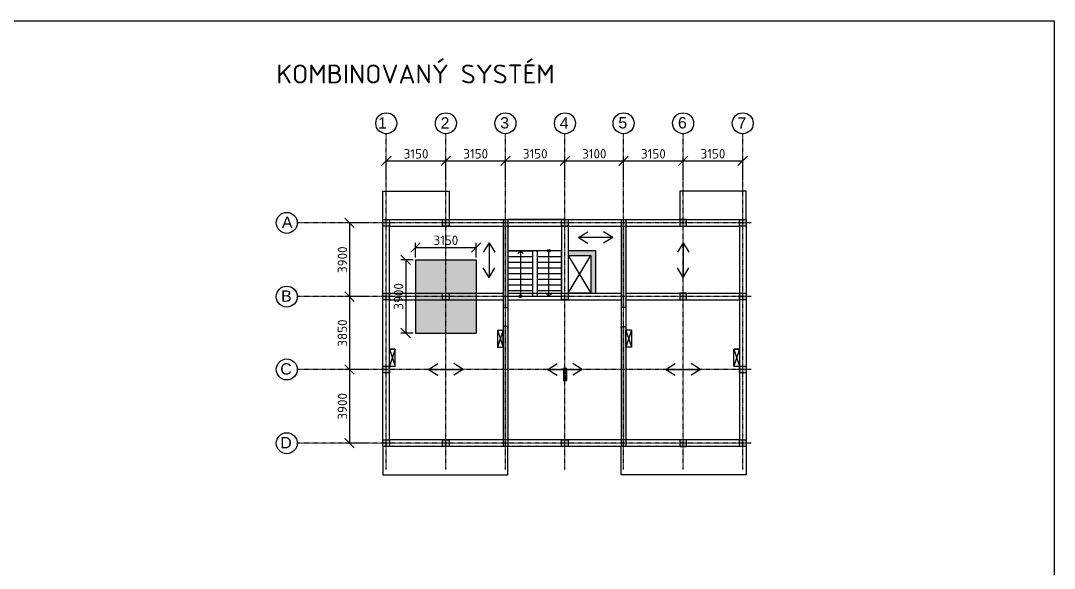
# Model space of a CAD drawing. Header units: millimetres. Extents: x 12904 to 327904, y -199771 to 141779.
# Drawn here: x 41237 to 95904, y 52429 to 81379 of the extents above; entities that cross this region are included whole.
import ezdxf

# ---------------------------------------------------------------- set-up
doc = ezdxf.new("R2010")
doc.units = ezdxf.units.MM
doc.linetypes.add('ČERCHOVANÁ', pattern=[25.4, 12.7, -6.35, 0, -6.35])
doc.layers.add('_INTERIER', color=8, linetype='Continuous', lineweight=13)
for name, color, linetype in [('izolace', 251, 'Continuous'), ('Kóty', 1, 'Continuous'), ('TEXTY', 3, 'Continuous'), ('Šrafy', 253, 'Continuous')]:
    doc.layers.add(name, color=color, linetype=linetype)
doc.styles.add('ISOCPEUR', font='isocpeur.ttf')
doc.styles.get("Standard").update_dxf_attribs({"font": 'arial.ttf'})
doc.dimstyles.new('1-200', dxfattribs={"dimscale": 200, "dimtxt": 2.5, "dimasz": 2.5, "dimexe": 1.25, "dimexo": 0.625, "dimtad": 1, "dimdec": 0, "dimtxsty": 'ISOCPEUR', "dimblk": 'OBLIQUE', "dimcen": 2.5, "dimclrd": 1, "dimclre": 1, "dimclrt": 3, "dimadec": 0, "dimazin": 0, "dimtfac": 1, "dimtdec": 0, "dimtix": 1, "dimtmove": 1, "dimatfit": 3, "dimldrblk": 'OBLIQUE', "dimfxl": 5, "dimfxlon": 1, "dimtfillclr": 3, "dimarcsym": 0})

# ---------------------------------------------------------------- blocks, each defined once
blk = doc.blocks.new('_OBLIQUE')
at = {"color": 0, "linetype": 'ByBlock'}
blk.add_line((-0.5, -0.5), (0.5, 0.5), dxfattribs=at)
blk = doc.blocks.new('*D178')
at = {"layer": '_INTERIER', "color": 1, "lineweight": -2, "transparency": 16777216}
for p, q in [((60574, 72967), (60574, 74217)), ((60574, 73967), (63724, 73967)), ((63724, 72967), (63724, 74217))]:
    blk.add_line(p, q, dxfattribs=at)
at = {"layer": 'Defpoints', "color": 0, "transparency": 16777216}
for p in [(63724, 73967), (60574, 72827), (63724, 72827)]:
    blk.add_point(p, dxfattribs=at)
at = {"layer": '_INTERIER', "color": 1, "lineweight": -2, "transparency": 16777216, "xscale": 500, "yscale": 500, "zscale": 500, "rotation": 180}
blk.add_blockref('_OBLIQUE', (60574, 73967), dxfattribs=at)
at = {"layer": '_INTERIER', "color": 1, "lineweight": -2, "transparency": 16777216, "xscale": 500, "yscale": 500, "zscale": 500}
blk.add_blockref('_OBLIQUE', (63724, 73967), dxfattribs=at)
at = {"layer": '_INTERIER', "color": 3, "transparency": 16777216, "insert": (62149, 74342), "char_height": 500, "attachment_point": 5, "style": 'ISOCPEUR'}
blk.add_mtext('3150', dxfattribs=at)
blk = doc.blocks.new('*D179')
at = {"layer": '_INTERIER', "color": 1, "lineweight": -2, "transparency": 16777216}
for p, q in [((63724, 72967), (63724, 74217)), ((63724, 73967), (66874, 73967)), ((66874, 72967), (66874, 74217))]:
    blk.add_line(p, q, dxfattribs=at)
at = {"layer": 'Defpoints', "color": 0, "transparency": 16777216}
for p in [(66874, 73967), (63724, 72827), (66874, 72827)]:
    blk.add_point(p, dxfattribs=at)
at = {"layer": '_INTERIER', "color": 1, "lineweight": -2, "transparency": 16777216, "xscale": 500, "yscale": 500, "zscale": 500, "rotation": 180}
blk.add_blockref('_OBLIQUE', (63724, 73967), dxfattribs=at)
at = {"layer": '_INTERIER', "color": 1, "lineweight": -2, "transparency": 16777216, "xscale": 500, "yscale": 500, "zscale": 500}
blk.add_blockref('_OBLIQUE', (66874, 73967), dxfattribs=at)
at = {"layer": '_INTERIER', "color": 3, "transparency": 16777216, "insert": (65299, 74342), "char_height": 500, "attachment_point": 5, "style": 'ISOCPEUR'}
blk.add_mtext('3150', dxfattribs=at)
blk = doc.blocks.new('*D180')
at = {"layer": '_INTERIER', "color": 1, "lineweight": -2, "transparency": 16777216}
for p, q in [((66874, 72967), (66874, 74217)), ((66874, 73967), (70024, 73967)), ((70024, 72967), (70024, 74217))]:
    blk.add_line(p, q, dxfattribs=at)
at = {"layer": 'Defpoints', "color": 0, "transparency": 16777216}
for p in [(70024, 73967), (66874, 72827), (70024, 72827)]:
    blk.add_point(p, dxfattribs=at)
at = {"layer": '_INTERIER', "color": 1, "lineweight": -2, "transparency": 16777216, "xscale": 500, "yscale": 500, "zscale": 500, "rotation": 180}
blk.add_blockref('_OBLIQUE', (66874, 73967), dxfattribs=at)
at = {"layer": '_INTERIER', "color": 1, "lineweight": -2, "transparency": 16777216, "xscale": 500, "yscale": 500, "zscale": 500}
blk.add_blockref('_OBLIQUE', (70024, 73967), dxfattribs=at)
at = {"layer": '_INTERIER', "color": 3, "transparency": 16777216, "insert": (68449, 74342), "char_height": 500, "attachment_point": 5, "style": 'ISOCPEUR'}
blk.add_mtext('3150', dxfattribs=at)
blk = doc.blocks.new('*D181')
at = {"layer": '_INTERIER', "color": 1, "lineweight": -2, "transparency": 16777216}
for p, q in [((70024, 72967), (70024, 74217)), ((70024, 73967), (73124, 73967)), ((73124, 72967), (73124, 74217))]:
    blk.add_line(p, q, dxfattribs=at)
at = {"layer": 'Defpoints', "color": 0, "transparency": 16777216}
for p in [(73124, 73967), (70024, 72827), (73124, 72827)]:
    blk.add_point(p, dxfattribs=at)
at = {"layer": '_INTERIER', "color": 1, "lineweight": -2, "transparency": 16777216, "xscale": 500, "yscale": 500, "zscale": 500, "rotation": 180}
blk.add_blockref('_OBLIQUE', (70024, 73967), dxfattribs=at)
at = {"layer": '_INTERIER', "color": 1, "lineweight": -2, "transparency": 16777216, "xscale": 500, "yscale": 500, "zscale": 500}
blk.add_blockref('_OBLIQUE', (73124, 73967), dxfattribs=at)
at = {"layer": '_INTERIER', "color": 3, "transparency": 16777216, "insert": (71574, 74342), "char_height": 500, "attachment_point": 5, "style": 'ISOCPEUR'}
blk.add_mtext('3100', dxfattribs=at)
blk = doc.blocks.new('*D182')
at = {"layer": '_INTERIER', "color": 1, "lineweight": -2, "transparency": 16777216}
for p, q in [((73124, 72967), (73124, 74217)), ((73124, 73967), (76274, 73967)), ((76274, 72967), (76274, 74217))]:
    blk.add_line(p, q, dxfattribs=at)
at = {"layer": 'Defpoints', "color": 0, "transparency": 16777216}
for p in [(76274, 73967), (73124, 72827), (76274, 72827)]:
    blk.add_point(p, dxfattribs=at)
at = {"layer": '_INTERIER', "color": 1, "lineweight": -2, "transparency": 16777216, "xscale": 500, "yscale": 500, "zscale": 500, "rotation": 180}
blk.add_blockref('_OBLIQUE', (73124, 73967), dxfattribs=at)
at = {"layer": '_INTERIER', "color": 1, "lineweight": -2, "transparency": 16777216, "xscale": 500, "yscale": 500, "zscale": 500}
blk.add_blockref('_OBLIQUE', (76274, 73967), dxfattribs=at)
at = {"layer": '_INTERIER', "color": 3, "transparency": 16777216, "insert": (74699, 74342), "char_height": 500, "attachment_point": 5, "style": 'ISOCPEUR'}
blk.add_mtext('3150', dxfattribs=at)
blk = doc.blocks.new('*D183')
at = {"layer": '_INTERIER', "color": 1, "lineweight": -2, "transparency": 16777216}
for p, q in [((76274, 72967), (76274, 74217)), ((76274, 73967), (79424, 73967)), ((79424, 72967), (79424, 74217))]:
    blk.add_line(p, q, dxfattribs=at)
at = {"layer": 'Defpoints', "color": 0, "transparency": 16777216}
for p in [(79424, 73967), (76274, 72827), (79424, 72827)]:
    blk.add_point(p, dxfattribs=at)
at = {"layer": '_INTERIER', "color": 1, "lineweight": -2, "transparency": 16777216, "xscale": 500, "yscale": 500, "zscale": 500, "rotation": 180}
blk.add_blockref('_OBLIQUE', (76274, 73967), dxfattribs=at)
at = {"layer": '_INTERIER', "color": 1, "lineweight": -2, "transparency": 16777216, "xscale": 500, "yscale": 500, "zscale": 500}
blk.add_blockref('_OBLIQUE', (79424, 73967), dxfattribs=at)
at = {"layer": '_INTERIER', "color": 3, "transparency": 16777216, "insert": (77849, 74342), "char_height": 500, "attachment_point": 5, "style": 'ISOCPEUR'}
blk.add_mtext('3150', dxfattribs=at)
blk = doc.blocks.new('*D184')
at = {"layer": '_INTERIER', "color": 1, "lineweight": -2, "transparency": 16777216}
for p, q in [((59629, 70692), (58379, 70692)), ((58629, 70692), (58629, 66792)), ((59629, 66792), (58379, 66792))]:
    blk.add_line(p, q, dxfattribs=at)
at = {"layer": 'Defpoints', "color": 0, "transparency": 16777216}
for p in [(59829, 70692), (58629, 66792), (59829, 66792)]:
    blk.add_point(p, dxfattribs=at)
at = {"layer": '_INTERIER', "color": 1, "lineweight": -2, "transparency": 16777216, "xscale": 500, "yscale": 500, "zscale": 500}
for p, rotation in [((58629, 70692), 90), ((58629, 66792), 270)]:
    blk.add_blockref('_OBLIQUE', p, dxfattribs=dict(at, rotation=rotation))
at = {"layer": '_INTERIER', "color": 3, "transparency": 16777216, "insert": (58254, 68742), "char_height": 500, "attachment_point": 5, "rotation": 90, "style": 'ISOCPEUR'}
blk.add_mtext('3900', dxfattribs=at)
blk = doc.blocks.new('*D185')
at = {"layer": '_INTERIER', "color": 1, "lineweight": -2, "transparency": 16777216}
for p, q in [((59629, 66792), (58379, 66792)), ((58629, 66792), (58629, 62942)), ((59629, 62942), (58379, 62942))]:
    blk.add_line(p, q, dxfattribs=at)
at = {"layer": 'Defpoints', "color": 0, "transparency": 16777216}
for p in [(59829, 66792), (58629, 62942), (59829, 62942)]:
    blk.add_point(p, dxfattribs=at)
at = {"layer": '_INTERIER', "color": 1, "lineweight": -2, "transparency": 16777216, "xscale": 500, "yscale": 500, "zscale": 500}
for p, rotation in [((58629, 66792), 90), ((58629, 62942), 270)]:
    blk.add_blockref('_OBLIQUE', p, dxfattribs=dict(at, rotation=rotation))
at = {"layer": '_INTERIER', "color": 3, "transparency": 16777216, "insert": (58254, 64867), "char_height": 500, "attachment_point": 5, "rotation": 90, "style": 'ISOCPEUR'}
blk.add_mtext('3850', dxfattribs=at)
blk = doc.blocks.new('*D186')
at = {"layer": '_INTERIER', "color": 1, "lineweight": -2, "transparency": 16777216}
for p, q in [((59629, 62942), (58379, 62942)), ((58629, 62942), (58629, 59042)), ((59629, 59042), (58379, 59042))]:
    blk.add_line(p, q, dxfattribs=at)
at = {"layer": 'Defpoints', "color": 0, "transparency": 16777216}
for p in [(59829, 62942), (58629, 59042), (59829, 59042)]:
    blk.add_point(p, dxfattribs=at)
at = {"layer": '_INTERIER', "color": 1, "lineweight": -2, "transparency": 16777216, "xscale": 500, "yscale": 500, "zscale": 500}
for p, rotation in [((58629, 62942), 90), ((58629, 59042), 270)]:
    blk.add_blockref('_OBLIQUE', p, dxfattribs=dict(at, rotation=rotation))
at = {"layer": '_INTERIER', "color": 3, "transparency": 16777216, "insert": (58254, 60992), "char_height": 500, "attachment_point": 5, "rotation": 90, "style": 'ISOCPEUR'}
blk.add_mtext('3900', dxfattribs=at)
blk = doc.blocks.new('*D188')
at = {"layer": 'Defpoints', "color": 0, "ltscale": 0.5, "transparency": 16777216}
for p in [(65324, 69394), (62124, 68742), (65324, 68742)]:
    blk.add_point(p, dxfattribs=at)
at = {"layer": 'Kóty', "color": 1, "lineweight": -2, "ltscale": 0.5, "transparency": 16777216}
for p, q in [((62124, 68867), (62124, 69644)), ((65324, 68867), (65324, 69644)), ((62124, 69394), (65324, 69394))]:
    blk.add_line(p, q, dxfattribs=at)
at = {"layer": 'Kóty', "color": 1, "lineweight": -2, "ltscale": 0.5, "transparency": 16777216, "xscale": 500, "yscale": 500, "zscale": 500, "rotation": 180}
blk.add_blockref('_OBLIQUE', (62124, 69394), dxfattribs=at)
at = {"layer": 'Kóty', "color": 1, "lineweight": -2, "ltscale": 0.5, "transparency": 16777216, "xscale": 500, "yscale": 500, "zscale": 500}
blk.add_blockref('_OBLIQUE', (65324, 69394), dxfattribs=at)
at = {"layer": 'Kóty', "color": 3, "ltscale": 0.5, "transparency": 16777216, "insert": (63724, 69769), "char_height": 500, "attachment_point": 5, "style": 'ISOCPEUR'}
blk.add_mtext('3150', dxfattribs=at)
blk = doc.blocks.new('*D189')
at = {"layer": 'Defpoints', "color": 0, "ltscale": 0.5, "transparency": 16777216}
for p in [(62124, 68742), (61599, 64867), (62124, 64867)]:
    blk.add_point(p, dxfattribs=at)
at = {"layer": 'Kóty', "color": 1, "lineweight": -2, "ltscale": 0.5, "transparency": 16777216}
for p, q in [((61999, 68742), (61349, 68742)), ((61599, 68742), (61599, 64867)), ((61999, 64867), (61349, 64867))]:
    blk.add_line(p, q, dxfattribs=at)
at = {"layer": 'Kóty', "color": 1, "lineweight": -2, "ltscale": 0.5, "transparency": 16777216, "xscale": 500, "yscale": 500, "zscale": 500}
for p, rotation in [((61599, 68742), 90), ((61599, 64867), 270)]:
    blk.add_blockref('_OBLIQUE', p, dxfattribs=dict(at, rotation=rotation))
at = {"layer": 'Kóty', "color": 3, "ltscale": 0.5, "transparency": 16777216, "insert": (61224, 66804), "char_height": 500, "attachment_point": 5, "rotation": 90, "style": 'ISOCPEUR'}
blk.add_mtext('3900', dxfattribs=at)

msp = doc.modelspace()

# ---------------------------------------------------------------- hatches: boundary and pattern name
at = {"layer": 'izolace'}
h = msp.add_hatch(color=256, dxfattribs=at)
h.dxf.hatch_style = 1
h.paths.add_polyline_path([(60748.8, 70866.8), (60398.8, 70866.8), (60398.8, 70516.8), (60748.8, 70516.8)])
h.paths.add_polyline_path([(63898.8, 70866.8), (63548.8, 70866.8), (63548.8, 70516.8), (63898.8, 70516.8)])
h.paths.add_polyline_path([(63898.8, 66966.8), (63548.8, 66966.8), (63548.8, 66616.8), (63898.8, 66616.8)])
h.paths.add_polyline_path([(66998.8, 70866.8), (66748.8, 70866.8), (66748.8, 70516.8), (66998.8, 70516.8)])
h.paths.add_polyline_path([(66998.8, 70516.8), (66748.8, 70516.8), (66748.8, 66216.8), (66998.8, 66216.8)])
h.paths.add_polyline_path([(70198.8, 70866.8), (69848.8, 70866.8), (69848.8, 70516.8), (70198.8, 70516.8)])
h.paths.add_polyline_path([(70198.8, 66966.8), (69848.8, 66966.8), (69848.8, 66616.8), (70198.8, 66616.8)])
h.paths.add_polyline_path([(73248.8, 70866.8), (72998.8, 70866.8), (72998.8, 70516.8), (73248.8, 70516.8)])
h.paths.add_polyline_path([(73248.8, 70516.8), (72998.8, 70516.8), (72998.8, 66216.8), (73248.8, 66216.8)])
h.paths.add_polyline_path([(73248.8, 65216.8), (72998.8, 65216.8), (72998.8, 65116.8), (72998.8, 59216.8), (73248.8, 59216.8)])
h.paths.add_polyline_path([(73248.8, 59216.8), (72998.8, 59216.8), (72998.8, 58866.8), (73248.8, 58866.8)])
h.paths.add_polyline_path([(66998.8, 65216.8), (66748.8, 65216.8), (66748.8, 59216.8), (66998.8, 59216.8)])
h.paths.add_polyline_path([(66998.8, 59216.8), (66748.8, 59216.8), (66748.8, 58866.8), (66998.8, 58866.8)])
h = msp.add_hatch(color=256, dxfattribs=at)
h.dxf.hatch_style = 1
h.paths.add_polyline_path([(70198.8, 59216.8), (69848.8, 59216.8), (69848.8, 58866.8), (70198.8, 58866.8)])
h.paths.add_polyline_path([(76448.8, 59216.8), (76098.8, 59216.8), (76098.8, 58866.8), (76448.8, 58866.8)])
h.paths.add_polyline_path([(79598.8, 59216.8), (79248.8, 59216.8), (79248.8, 58866.8), (79598.8, 58866.8)])
h.paths.add_polyline_path([(79598.8, 63116.8), (79248.8, 63116.8), (79248.8, 62766.8), (79598.8, 62766.8)])
h.paths.add_polyline_path([(79598.8, 66966.8), (79248.8, 66966.8), (79248.8, 66616.8), (79273.8, 66616.8), (79598.8, 66616.8)])
h.paths.add_polyline_path([(76448.8, 66966.8), (76098.8, 66966.8), (76098.8, 66616.8), (76448.8, 66616.8)])
h.paths.add_polyline_path([(76448.8, 70866.8), (76098.8, 70866.8), (76098.8, 70516.8), (76448.8, 70516.8)])
h.paths.add_polyline_path([(79598.8, 70866.8), (79248.8, 70866.8), (79248.8, 70516.8), (79598.8, 70516.8)])
h.paths.add_polyline_path([(60748.8, 63116.8), (60723.8, 63116.8), (60398.8, 63116.8), (60398.8, 62766.8), (60748.8, 62766.8)])
h.paths.add_polyline_path([(60748.8, 66966.8), (60398.8, 66966.8), (60398.8, 66616.8), (60748.8, 66616.8)])
h.paths.add_polyline_path([(60748.8, 59216.8), (60398.8, 59216.8), (60398.8, 58866.8), (60748.8, 58866.8)])
h.paths.add_polyline_path([(63898.8, 59216.8), (63548.8, 59216.8), (63548.8, 58866.8), (63898.8, 58866.8)])
h = msp.add_hatch(color=256, dxfattribs=at)
h.dxf.hatch_style = 1
h.paths.add_polyline_path([(71648.8, 68966.8), (71648.8, 69216.8), (70198.8, 69216.8), (70198.8, 68966.8), (71398.8, 68966.8), (71398.8, 67266.8), (71398.8, 66966.8), (71648.8, 66966.8)])
at = {"layer": 'Šrafy', "ltscale": 0.5, "true_color": 0xed1f24, "transparency": 33554511}
h = msp.add_hatch(dxfattribs=at)
h.set_pattern_fill('ANGLE', color=240)
h.set_pattern_definition([(0, (-362477.822, 108511.3615), (0, 6.985), [5.08, -1.905]), (90, (-362477.822, 108511.3615), (-6.985, 4e-16), [5.08, -1.905])])
h.paths.add_polyline_path([(65323.8, 66966.8), (65323.8, 68741.8), (62123.8, 68741.8), (62123.8, 66966.8), (62123.8, 64866.8), (65323.8, 64866.8)])

# ---------------------------------------------------------------- linework, layer by layer
for p, q in [((66748.8, 70866.8), (66748.8, 66216.8)), ((66748.8, 70866.8), (66998.8, 70866.8)), ((69998.8, 70866.8), (66998.8, 70866.8)), ((66998.8, 70866.8), (66998.8, 66216.8)), ((72998.8, 70866.8), (72998.8, 66216.8)), ((72998.8, 70866.8), (73248.8, 70866.8)), ((73248.8, 70866.8), (73248.8, 66216.8)), ((69848.8, 70516.8), (69848.8, 69316.8)), ((70198.8, 70516.8), (70198.8, 66966.8)), ((66998.8, 69216.8), (68348.8, 69216.8)), ((68498.8, 66816.8), (69848.8, 66816.8)), ((66748.8, 66216.8), (66748.8, 65216.8)), ((66998.8, 66216.8), (66998.8, 65216.8)), ((72998.8, 66216.8), (72998.8, 65216.8)), ((73248.8, 66216.8), (73248.8, 65216.8)), ((66748.8, 65216.8), (66748.8, 58866.8)), ((66998.8, 65216.8), (66998.8, 58866.8)), ((72998.8, 65216.8), (72998.8, 58866.8)), ((73248.8, 65216.8), (73248.8, 58866.8)), ((60748.8, 63116.8), (61048.8, 63116.8)), ((78948.8, 63116.8), (79248.8, 63116.8))]:
    msp.add_line(p, q)
for points in [[(13904.2, 81379.3), (95904.2, 81379.3), (95904.2, 23979.3), (13904.2, 23979.3)], [(60748.8, 70516.8), (60398.8, 70516.8), (60398.8, 70866.8), (60748.8, 70866.8)], [(63898.8, 70516.8), (63548.8, 70516.8), (63548.8, 70866.8), (63898.8, 70866.8)], [(70198.8, 70516.8), (69848.8, 70516.8), (69848.8, 70866.8), (70198.8, 70866.8)], [(76098.8, 70516.8), (76448.8, 70516.8), (76448.8, 70866.8), (76098.8, 70866.8)], [(79598.8, 70516.8), (79248.8, 70516.8), (79248.8, 70866.8), (79598.8, 70866.8)], [(79248.8, 70516.8), (79248.8, 59216.8), (60748.8, 59216.8), (60748.8, 70516.8)], [(60748.8, 66616.8), (60398.8, 66616.8), (60398.8, 66966.8), (60748.8, 66966.8)], [(63898.8, 66616.8), (63548.8, 66616.8), (63548.8, 66966.8), (63898.8, 66966.8)], [(70198.8, 66616.8), (69848.8, 66616.8), (69848.8, 66966.8), (70198.8, 66966.8)], [(76098.8, 66616.8), (76448.8, 66616.8), (76448.8, 66966.8), (76098.8, 66966.8)], [(79598.8, 66616.8), (79248.8, 66616.8), (79248.8, 66966.8), (79598.8, 66966.8)], [(61048.8, 64016.8), (60748.8, 64016.8), (60748.8, 64016.8), (61048.8, 64016.8)], [(78948.8, 64016.8), (79248.8, 64016.8), (79248.8, 64016.8), (78948.8, 64016.8)], [(60748.8, 62766.8), (60398.8, 62766.8), (60398.8, 63116.8), (60748.8, 63116.8)], [(79598.8, 62766.8), (79248.8, 62766.8), (79248.8, 63116.8), (79598.8, 63116.8)], [(60748.8, 58866.8), (60398.8, 58866.8), (60398.8, 59216.8), (60748.8, 59216.8)], [(63898.8, 58866.8), (63548.8, 58866.8), (63548.8, 59216.8), (63898.8, 59216.8)], [(70198.8, 58866.8), (69848.8, 58866.8), (69848.8, 59216.8), (70198.8, 59216.8)], [(76098.8, 58866.8), (76448.8, 58866.8), (76448.8, 59216.8), (76098.8, 59216.8)], [(79598.8, 58866.8), (79248.8, 58866.8), (79248.8, 59216.8), (79598.8, 59216.8)]]:
    msp.add_lwpolyline(points, close=True)
for points in [[(60398.8, 70866.8), (60398.8, 72366.8), (63898.8, 72366.8), (63898.8, 70866.8)], [(79598.8, 70866.8), (79598.8, 72366.8), (76098.8, 72366.8), (76098.8, 70866.8)], [(79598.8, 70866.8), (79598.8, 58866.8), (60398.8, 58866.8), (60398.8, 70866.8), (79598.8, 70866.8)], [(66998.8, 70866.8), (67248.8, 70866.8)], [(72748.8, 70866.8), (72998.8, 70866.8)], [(69848.8, 70516.8), (69848.8, 66966.8)], [(70737, 69916.8), (71231.8, 70223.9)], [(72562.1, 69916.8), (72067.3, 70223.9)], [(66009.8, 69636.8), (65702.7, 69142)], [(66009.8, 69636.8), (66009.8, 67811.7)], [(66009.8, 69636.8), (66316.9, 69142)], [(72562.1, 69916.8), (70737, 69916.8)], [(70737, 69916.8), (71231.8, 69609.7)], [(72562.1, 69916.8), (72067.3, 69609.7)], [(76273.8, 69636.8), (75966.7, 69142)], [(76273.8, 69636.8), (76273.8, 67811.7)], [(76273.8, 69636.8), (76580.9, 69142)], [(66998.8, 69216.8), (66998.8, 66816.8), (69848.8, 66816.8), (69848.8, 69216.8), (66998.8, 69216.8)], [(66998.8, 69216.8), (66998.8, 68916.8), (68298.8, 68916.8)], [(66998.8, 68916.8), (66998.8, 68616.8), (68298.8, 68616.8)], [(67673.8, 69216.8), (67526.3, 69069.3)], [(67673.8, 69216.8), (67673.8, 66816.8)], [(67673.8, 69216.8), (67821.3, 69069.3)], [(68348.8, 69216.8), (68298.8, 69216.8), (68298.8, 66816.8)], [(68498.8, 69216.8), (68548.8, 69216.8), (68548.8, 66816.8)], [(68548.8, 68916.8), (69848.8, 68916.8)], [(69173.8, 66816.8), (69173.8, 69216.8)], [(71648.8, 68966.8), (71648.8, 69216.8), (70198.8, 69216.8)], [(70198.8, 68966.8), (71398.8, 68966.8), (71398.8, 67266.8), (71398.8, 66966.8), (70198.8, 66966.8)], [(70198.8, 68966.8), (71398.8, 66966.8), (70198.8, 66966.8), (71398.8, 68966.8)], [(71398.8, 68966.8), (71398.8, 66966.8), (71648.8, 66966.8), (71648.8, 68966.8)], [(66998.8, 68616.8), (66998.8, 68316.8), (68298.8, 68316.8)], [(68548.8, 68616.8), (69848.8, 68616.8)], [(66009.8, 67811.7), (65702.7, 68306.5)], [(66009.8, 67811.7), (66316.9, 68306.5)], [(66998.8, 68316.8), (66998.8, 68016.8), (68298.8, 68016.8)], [(66998.8, 68016.8), (66998.8, 67716.8), (68298.8, 67716.8)], [(68548.8, 68316.8), (69848.8, 68316.8)], [(68548.8, 68016.8), (69848.8, 68016.8)], [(76273.8, 67811.7), (75966.7, 68306.5)], [(76273.8, 67811.7), (76580.9, 68306.5)], [(66998.8, 67716.8), (66998.8, 67416.8), (68298.8, 67416.8)], [(66998.8, 67416.8), (66998.8, 67116.8), (68298.8, 67116.8)], [(68548.8, 67716.8), (69848.8, 67716.8)], [(68548.8, 67416.8), (69848.8, 67416.8)], [(60748.8, 66966.8), (66748.8, 66966.8)], [(66998.8, 66966.8), (72998.8, 66966.8)], [(68548.8, 67116.8), (69848.8, 67116.8)], [(69173.8, 66816.8), (69026.3, 66964.3)], [(69173.8, 66816.8), (69321.3, 66964.3)], [(73248.8, 66966.8), (79248.8, 66966.8)], [(60748.8, 66616.8), (66748.8, 66616.8)], [(66748.8, 66216.8), (66998.8, 66216.8)], [(66998.8, 66616.8), (72998.8, 66616.8)], [(73248.8, 66216.8), (72998.8, 66216.8)], [(73248.8, 66616.8), (79248.8, 66616.8)], [(66998.8, 65116.8), (66998.8, 65216.8), (66748.8, 65216.8)], [(72998.8, 65116.8), (72998.8, 65216.8), (73248.8, 65216.8)], [(66448.8, 65016.8), (66748.8, 65016.8)], [(66448.8, 65016.8), (66748.8, 64116.8), (66748.8, 65016.8), (66448.8, 64116.8)], [(66448.8, 65016.8), (66448.8, 64116.8), (66748.8, 64116.8)], [(73548.8, 65016.8), (73248.8, 65016.8)], [(73548.8, 65016.8), (73248.8, 64116.8), (73248.8, 65016.8), (73548.8, 64116.8)], [(73548.8, 65016.8), (73548.8, 64116.8), (73248.8, 64116.8)], [(60748.8, 64016.8), (61048.8, 63116.8), (61048.8, 64016.8), (60748.8, 63116.8)], [(79248.8, 64016.8), (78948.8, 63116.8), (78948.8, 64016.8), (79248.8, 63116.8)], [(62811.3, 62941.8), (63306, 63248.9)], [(62811.3, 62941.8), (64636.3, 62941.8)], [(62811.3, 62941.8), (63306, 62634.7)], [(64636.3, 62941.8), (64141.6, 63248.9)], [(64636.3, 62941.8), (64141.6, 62634.7)], [(69111.3, 62941.8), (69606, 63248.9)], [(69111.3, 62941.8), (70936.3, 62941.8)], [(69111.3, 62941.8), (69606, 62634.7)], [(69948.8, 63016.8), (69948.8, 62366.8)], [(70098.8, 63016.8), (70098.8, 62366.8), (69948.8, 62366.8)], [(70098.8, 63016.8), (69948.8, 62366.8), (70098.8, 62366.8), (69948.8, 63016.8)], [(69948.8, 63016.8), (70098.8, 63016.8)], [(70936.3, 62941.8), (70441.6, 63248.9)], [(70936.3, 62941.8), (70441.6, 62634.7)], [(75361.3, 62941.8), (75856, 63248.9)], [(75361.3, 62941.8), (77186.3, 62941.8)], [(75361.3, 62941.8), (75856, 62634.7)], [(77186.3, 62941.8), (76691.6, 63248.9)], [(77186.3, 62941.8), (76691.6, 62634.7)], [(69948.8, 62766.8), (69948.8, 62366.8)], [(70098.8, 62766.8), (70098.8, 62366.8), (69948.8, 62366.8)], [(60398.8, 58866.8), (60398.8, 57366.8), (66998.8, 57366.8), (66998.8, 58866.8)], [(79598.8, 58866.8), (79598.8, 57366.8), (72998.8, 57366.8), (72998.8, 58866.8)]]:
    msp.add_lwpolyline(points)
at = {"linetype": 'ByBlock', "lineweight": -3, "ltscale": 0.5}
for points in [[(62123.8, 68741.8), (65323.8, 68741.8)], [(62123.8, 68741.8), (62123.8, 66966.8), (62123.8, 64866.8)], [(65323.8, 68741.8), (65323.8, 66966.8), (65323.8, 64866.8)], [(62123.8, 64866.8), (65323.8, 64866.8)]]:
    msp.add_lwpolyline(points, dxfattribs=at)
for centre in [(69173.8, 69216.8), (67673.8, 66816.8)]:
    msp.add_circle(centre, 75)
at = {"layer": '_INTERIER', "ltscale": 0.5}
msp.add_line((79598.8, 70516.8), (79598.8, 66966.8), dxfattribs=at)
at = {"layer": 'Kóty', "linetype": 'ČERCHOVANÁ', "ltscale": 2}
for points in [[(60573.8, 57656.8), (60573.8, 75399.9)], [(63723.8, 57656.8), (63723.8, 75399.9)], [(66873.8, 57656.8), (66873.8, 75399.9)], [(70023.8, 57656.8), (70023.8, 75399.9)], [(73123.8, 57656.8), (73123.8, 75399.9)], [(76273.8, 57656.8), (76273.8, 75399.9)], [(79423.8, 57656.8), (79423.8, 75399.9)], [(79865.6, 70691.8), (55865.6, 70691.8)], [(79865.6, 66791.8), (55865.6, 66791.8)], [(79865.6, 62941.8), (55865.6, 62941.8)], [(79865.6, 59041.8), (55865.6, 59041.8)]]:
    msp.add_lwpolyline(points, dxfattribs=at)
at = {"layer": 'Kóty'}
for centre in [(60573.8, 75954.8), (63723.8, 75954.8), (66873.8, 75954.8), (70023.8, 75954.8), (73123.8, 75954.8), (76273.8, 75954.8), (79423.8, 75954.8), (55310.8, 70691.8), (55310.8, 66791.8), (55310.8, 62941.8), (55310.8, 59041.8)]:
    msp.add_circle(centre, 554.8, dxfattribs=at)

# ---------------------------------------------------------------- texts
at = {"linetype": 'Continuous', "lineweight": 30, "style": 'ISOCPEUR'}
msp.add_text('KOMBINOVANÝ SYSTÉM', height=1000, dxfattribs=at).set_placement((54761.4, 78061.1))
at = {"layer": 'TEXTY', "char_height": 600, "attachment_point": 9, "rotation": 360}
for s, insert in [('1', (60605.1, 75673.4)), ('2', (63915.1, 75673.4)), ('3', (67065.1, 75673.4)), ('4', (70215.1, 75673.4)), ('5', (73315.1, 75673.4)), ('6', (76465.1, 75673.4)), ('7', (79615.1, 75673.4))]:
    msp.add_mtext_dynamic_manual_height_columns(s, width=13182.527, gutter_width=50, heights=[0], dxfattribs=dict(at, insert=insert))
at = {"layer": 'TEXTY', "char_height": 600, "attachment_point": 3}
for s, insert in [('A', (55612.2, 71020.4)), ('B', (55572.2, 67120.4)), ('C', (55572.2, 63270.4)), ('D', (55572.2, 59370.4))]:
    msp.add_mtext_dynamic_manual_height_columns(s, width=13182.527, gutter_width=50, heights=[0], dxfattribs=dict(at, insert=insert))

# ---------------------------------------------------------------- dimensions: what is measured, and where the dimension line sits
at = {"layer": '_INTERIER'}
for base, p1, p2, picture, middle in [((63723.8, 73966.8), (60573.8, 72826.8), (63723.8, 72826.8), '*D178', (62148.8, 74341.8)), ((66873.8, 73966.8), (63723.8, 72826.8), (66873.8, 72826.8), '*D179', (65298.8, 74341.8)), ((70023.8, 73966.8), (66873.8, 72826.8), (70023.8, 72826.8), '*D180', (68448.8, 74341.8)), ((73123.8, 73966.8), (70023.8, 72826.8), (73123.8, 72826.8), '*D181', (71573.8, 74341.8)), ((76273.8, 73966.8), (73123.8, 72826.8), (76273.8, 72826.8), '*D182', (74698.8, 74341.8)), ((79423.8, 73966.8), (76273.8, 72826.8), (79423.8, 72826.8), '*D183', (77848.8, 74341.8))]:
    dim = msp.add_linear_dim(base=base, p1=p1, p2=p2, dimstyle='1-200', dxfattribs=at)
    dim.commit()
    dim.dimension.update_dxf_attribs({"geometry": picture, "text_midpoint": middle})
for base, p1, p2, picture, middle in [((58628.8, 66791.8), (59828.8, 70691.8), (59828.8, 66791.8), '*D184', (58253.8, 68741.8)), ((58628.8, 62941.8), (59828.8, 66791.8), (59828.8, 62941.8), '*D185', (58253.8, 64866.8)), ((58628.8, 59041.8), (59828.8, 62941.8), (59828.8, 59041.8), '*D186', (58253.8, 60991.8))]:
    dim = msp.add_linear_dim(base=base, p1=p1, p2=p2, angle=90, dimstyle='1-200', dxfattribs=at)
    dim.commit()
    dim.dimension.update_dxf_attribs({"geometry": picture, "text_midpoint": middle})
at = {"layer": 'Kóty', "ltscale": 0.5}
dim = msp.add_linear_dim(base=(65323.8, 69393.7), p1=(62123.8, 68741.8), p2=(65323.8, 68741.8), dimstyle='1-200', override={"dimrnd": 3150}, dxfattribs=at)
dim.commit()
dim.dimension.update_dxf_attribs({"geometry": '*D188', "text_midpoint": (63723.8, 69768.7)})
dim = msp.add_linear_dim(base=(61599.2, 64866.8), p1=(62123.8, 68741.8), p2=(62123.8, 64866.8), angle=90, dimstyle='1-200', override={"dimrnd": 3900}, dxfattribs=at)
dim.commit()
dim.dimension.update_dxf_attribs({"geometry": '*D189', "text_midpoint": (61224.2, 66804.3)})

doc.saveas('drawing.dxf')
